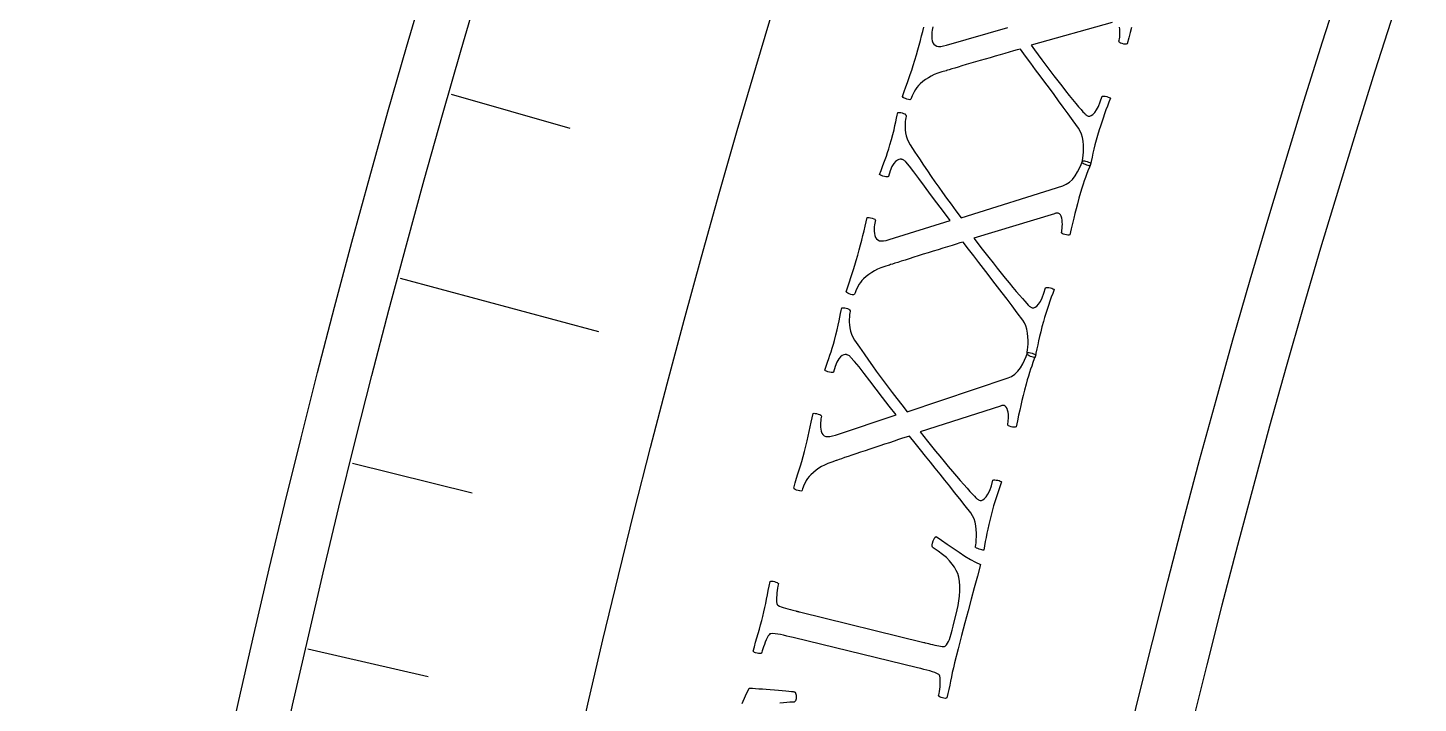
# Model space of a CAD drawing. Header units: millimetres. Extents: x -76 to 76, y -76 to 98.
# Drawn here: x -75.61 to -65.99, y 16.63 to 21.3 of the extents above; entities that cross this region are included whole.
import ezdxf

# ---------------------------------------------------------------- set-up
doc = ezdxf.new("R2010")
doc.units = ezdxf.units.MM
for name, color, linetype in [('CUT_INNER', 6, 'Continuous'), ('CUT_OUTER', 1, 'Continuous'), ('ENGRAVE', 7, 'Continuous'), ('ENGRAVE_FINE', 8, 'Continuous'), ('TEXT', 5, 'Continuous')]:
    doc.layers.add(name, color=color, linetype=linetype)

msp = doc.modelspace()

# ---------------------------------------------------------------- linework, layer by layer
at = {"layer": 'CUT_INNER'}
msp.add_lwpolyline([(-66.1628, 21.4079), (-66.2929, 21.0015), (-66.4205, 20.5943), (-66.5456, 20.1864), (-66.6682, 19.7777), (-66.7883, 19.3683), (-66.9059, 18.9581), (-67.021, 18.5472), (-67.1335, 18.1356), (-67.2435, 17.7234), (-67.351, 17.3104), (-67.456, 16.8968), (-67.5584, 16.4826)], dxfattribs=at)
at = {"layer": 'CUT_OUTER'}
msp.add_lwpolyline([(-75.1774, 11.1515), (-75.1076, 11.6126), (-75.0349, 12.0732), (-74.9594, 12.5334), (-74.8811, 12.9931), (-74.8, 13.4523), (-74.716, 13.911), (-74.6293, 14.3692), (-74.5397, 14.8269), (-74.4473, 15.284), (-74.3521, 15.7405), (-74.2541, 16.1964), (-74.1534, 16.6517), (-74.0498, 17.1064), (-73.9434, 17.5604), (-73.8343, 18.0138), (-73.7224, 18.4665), (-73.6077, 18.9185), (-73.4902, 19.3698), (-73.37, 19.8204), (-73.247, 20.2702), (-73.1212, 20.7192), (-72.9927, 21.1675), (-72.8615, 21.615)], dxfattribs=at)
at = {"layer": 'ENGRAVE'}
msp.add_lwpolyline([(-73.036, 19.5699), (-71.6632, 19.2021)], dxfattribs=at)
for radius in [75.6124, 73.6227, 69.9276]:
    msp.add_circle((0, 0), radius, dxfattribs=at)
at = {"layer": 'ENGRAVE_FINE'}
for points in [[(-72.6833, 20.8416), (-71.8636, 20.6066)], [(-73.3664, 18.2923), (-72.539, 18.086)], [(-73.6745, 17.0091), (-72.8436, 16.8173)]]:
    msp.add_lwpolyline(points, dxfattribs=at)
at = {"layer": 'TEXT'}
for points in [[(-68.1097, 21.3373), (-68.6705, 21.18), (-68.6473, 21.1478), (-68.6227, 21.1143), (-68.5966, 21.0793), (-68.5692, 21.043), (-68.5413, 21.0062), (-68.5135, 20.97), (-68.486, 20.9343), (-68.4588, 20.8991), (-68.4324, 20.8654), (-68.4075, 20.8341), (-68.3841, 20.8052), (-68.3621, 20.7787), (-68.3425, 20.7555), (-68.3262, 20.7362), (-68.313, 20.721), (-68.3031, 20.7099), (-68.3011, 20.708), (-68.2988, 20.7058), (-68.296, 20.7031), (-68.2927, 20.7001), (-68.2891, 20.697), (-68.285, 20.6944), (-68.2805, 20.6922), (-68.2756, 20.6905), (-68.266, 20.6899), (-68.2555, 20.6938), (-68.244, 20.702), (-68.2316, 20.7147), (-68.2188, 20.7329), (-68.206, 20.7578), (-68.1933, 20.7893), (-68.1806, 20.8275), (-68.1748, 20.8287), (-68.1675, 20.8287), (-68.1585, 20.8276), (-68.148, 20.8252), (-68.1379, 20.8224), (-68.1303, 20.8195), (-68.1251, 20.8168), (-68.1225, 20.8141), (-68.1328, 20.7873), (-68.1431, 20.7602), (-68.1533, 20.7328), (-68.1635, 20.7051), (-68.1734, 20.6773), (-68.1828, 20.6496), (-68.1917, 20.6221), (-68.2002, 20.5947), (-68.2112, 20.5576), (-68.221, 20.5232), (-68.2295, 20.4914), (-68.2368, 20.4622), (-68.2434, 20.4342), (-68.2501, 20.4056), (-68.2568, 20.3764), (-68.2635, 20.3467), (-68.2698, 20.3468), (-68.2772, 20.3483), (-68.2857, 20.351), (-68.2954, 20.3551), (-68.3046, 20.3594), (-68.3116, 20.363), (-68.3166, 20.3657), (-68.3194, 20.3678), (-68.318, 20.374), (-68.3162, 20.3848), (-68.3141, 20.3999), (-68.3117, 20.4195), (-68.3097, 20.442), (-68.309, 20.4657), (-68.3095, 20.4906), (-68.3114, 20.5167), (-68.3153, 20.5423), (-68.3219, 20.5659), (-68.3311, 20.5875), (-68.3431, 20.6069), (-68.3799, 20.658), (-68.4151, 20.7067), (-68.4488, 20.7531), (-68.481, 20.7971), (-68.5125, 20.8399), (-68.5441, 20.8826), (-68.5759, 20.9253), (-68.6078, 20.968), (-68.6404, 21.0115), (-68.6741, 21.0571), (-68.7091, 21.1045), (-68.7453, 21.1539), (-68.7683, 21.1478), (-68.7941, 21.1407), (-68.8225, 21.1326), (-68.8536, 21.1235), (-68.8863, 21.1139), (-68.9198, 21.1041), (-68.954, 21.0943), (-68.9889, 21.0844), (-69.0236, 21.0746), (-69.0571, 21.065), (-69.0894, 21.0555), (-69.1206, 21.0462), (-69.1498, 21.0375), (-69.1762, 21.0295), (-69.1999, 21.0224), (-69.2208, 21.0162), (-69.2379, 21.011), (-69.2501, 21.0074), (-69.2574, 21.0052), (-69.2599, 21.0045), (-69.2899, 20.9958), (-69.3169, 20.9867), (-69.3411, 20.9771), (-69.3623, 20.967), (-69.3819, 20.9558), (-69.4012, 20.9431), (-69.4201, 20.9286), (-69.4387, 20.9125), (-69.4504, 20.901), (-69.4613, 20.8881), (-69.4713, 20.8741), (-69.4804, 20.8588), (-69.4883, 20.8436), (-69.4948, 20.8302), (-69.4997, 20.8184), (-69.5033, 20.8083), (-69.5059, 20.8052), (-69.5112, 20.804), (-69.5193, 20.8047), (-69.5302, 20.8074), (-69.5412, 20.8112), (-69.5499, 20.8155), (-69.5563, 20.8202), (-69.5603, 20.8254), (-69.5485, 20.8608), (-69.5373, 20.8936), (-69.5269, 20.9235), (-69.5171, 20.9507), (-69.5074, 20.978), (-69.4973, 21.0081), (-69.4867, 21.0409), (-69.4757, 21.0766), (-69.4757, 21.0766), (-69.4648, 21.113), (-69.4548, 21.148), (-69.4456, 21.1815), (-69.4373, 21.2136), (-69.4294, 21.2448), (-69.4213, 21.2757), (-69.4133, 21.3064)], [(-69.3517, 21.3069), (-69.3538, 21.2967), (-69.3558, 21.2845), (-69.3577, 21.2703), (-69.359, 21.2552), (-69.3591, 21.2403), (-69.358, 21.2257), (-69.3558, 21.2112), (-69.3517, 21.1981), (-69.3449, 21.1876), (-69.3356, 21.1797), (-69.3237, 21.1744), (-69.3112, 21.1723), (-69.2959, 21.1727), (-69.2779, 21.1756), (-69.2572, 21.1811), (-68.8325, 21.3038)], [(-67.977, 21.3037), (-67.9862, 21.2684), (-67.996, 21.2304), (-68.0066, 21.1898), (-68.0127, 21.1878), (-68.0206, 21.1875), (-68.0302, 21.1889), (-68.0416, 21.1918), (-68.052, 21.1956), (-68.0592, 21.1995), (-68.063, 21.2035), (-68.0634, 21.2075), (-68.0616, 21.2146), (-68.06, 21.2239), (-68.0585, 21.2352), (-68.0572, 21.2488), (-68.0565, 21.2633), (-68.0568, 21.2777), (-68.0581, 21.2921), (-68.0604, 21.3063)], [(-70.6699, 16.6299), (-70.6473, 16.6838), (-70.6226, 16.7375), (-70.6199, 16.7373), (-70.6116, 16.7368), (-70.5978, 16.7359), (-70.5785, 16.7348), (-70.5555, 16.7332), (-70.5307, 16.7314), (-70.504, 16.7293), (-70.4755, 16.7269), (-70.4467, 16.7244), (-70.4193, 16.7221), (-70.3932, 16.72), (-70.3684, 16.718), (-70.3467, 16.7163), (-70.3301, 16.7147), (-70.3185, 16.7134), (-70.3118, 16.7123), (-70.3077, 16.7113), (-70.3041, 16.7082), (-70.3009, 16.7031), (-70.2983, 16.6959), (-70.2964, 16.6876), (-70.2956, 16.6793), (-70.296, 16.6709), (-70.2974, 16.6626), (-70.2995, 16.6557), (-70.3022, 16.6494), (-70.3055, 16.6439), (-70.3095, 16.639), (-70.3231, 16.6393), (-70.3402, 16.6388), (-70.3606, 16.6377), (-70.3846, 16.6358), (-70.4108, 16.6321)]]:
    msp.add_lwpolyline(points, dxfattribs=at)
for points in [[(-69.8704, 19.7287), (-69.8603, 19.7653), (-69.8509, 19.8004), (-69.8424, 19.8341), (-69.8347, 19.8663), (-69.8273, 19.8977), (-69.8199, 19.9288), (-69.8125, 19.9596), (-69.8049, 19.99), (-69.7993, 19.9904), (-69.7918, 19.9896), (-69.7823, 19.9878), (-69.771, 19.9848), (-69.7605, 19.9812), (-69.7532, 19.9775), (-69.7494, 19.9736), (-69.7489, 19.9695), (-69.7509, 19.9613), (-69.7528, 19.951), (-69.7546, 19.9388), (-69.7562, 19.9246), (-69.7572, 19.9095), (-69.757, 19.8946), (-69.7557, 19.8799), (-69.7532, 19.8655), (-69.7488, 19.8525), (-69.7418, 19.8422), (-69.7324, 19.8344), (-69.7204, 19.8293), (-69.7078, 19.8274), (-69.6925, 19.8281), (-69.6746, 19.8314), (-69.654, 19.8373), (-69.2317, 19.9682), (-69.2782, 20.0301), (-69.3231, 20.0904), (-69.3665, 20.1493), (-69.4083, 20.2067), (-69.4472, 20.2596), (-69.4819, 20.3053), (-69.5124, 20.3436), (-69.5386, 20.3745), (-69.5429, 20.3788), (-69.5474, 20.3824), (-69.5521, 20.3854), (-69.5569, 20.3877), (-69.5614, 20.3895), (-69.5648, 20.3909), (-69.5673, 20.3918), (-69.5689, 20.3923), (-69.5767, 20.3929), (-69.586, 20.3906), (-69.5966, 20.3853), (-69.6087, 20.3771), (-69.6215, 20.3633), (-69.6341, 20.3414), (-69.6467, 20.3112), (-69.6591, 20.273), (-69.6622, 20.2709), (-69.6679, 20.2702), (-69.6761, 20.271), (-69.6867, 20.2731), (-69.6977, 20.2761), (-69.7068, 20.2793), (-69.714, 20.2826), (-69.7195, 20.286), (-69.709, 20.3146), (-69.6991, 20.3416), (-69.6899, 20.3668), (-69.6812, 20.3905), (-69.6729, 20.4139), (-69.6646, 20.4386), (-69.6564, 20.4646), (-69.6482, 20.4919), (-69.6373, 20.5297), (-69.6279, 20.5645), (-69.6198, 20.5964), (-69.6132, 20.6253), (-69.6075, 20.6516), (-69.6022, 20.6754), (-69.5974, 20.6969), (-69.5929, 20.716), (-69.5875, 20.7164), (-69.5807, 20.716), (-69.5725, 20.7147), (-69.5629, 20.7126), (-69.5534, 20.7096), (-69.5456, 20.7055), (-69.5395, 20.7004), (-69.5351, 20.6942), (-69.5364, 20.6885), (-69.538, 20.6797), (-69.5399, 20.6677), (-69.5419, 20.6525), (-69.5435, 20.6351), (-69.5437, 20.6165), (-69.5427, 20.5967), (-69.5403, 20.5757), (-69.5361, 20.5542), (-69.5294, 20.5329), (-69.5203, 20.5119), (-69.5088, 20.4912), (-69.4753, 20.4412), (-69.4441, 20.3946), (-69.4153, 20.3514), (-69.3887, 20.3116), (-69.3632, 20.2736), (-69.3372, 20.2359), (-69.3109, 20.1986), (-69.2842, 20.1616), (-69.2559, 20.1232), (-69.225, 20.0815), (-69.1914, 20.0365), (-69.1551, 19.9884), (-68.453, 20.2087), (-68.4284, 20.219), (-68.4057, 20.2339), (-68.3849, 20.2535), (-68.3661, 20.2779), (-68.3495, 20.3043), (-68.3356, 20.3301), (-68.3243, 20.3553), (-68.3157, 20.3799), (-68.31, 20.381), (-68.3027, 20.3807), (-68.294, 20.379), (-68.2837, 20.3759), (-68.2738, 20.3723), (-68.2662, 20.3693), (-68.261, 20.3668), (-68.2581, 20.3649), (-68.2685, 20.3372), (-68.2782, 20.3114), (-68.2872, 20.2876), (-68.2954, 20.2658), (-68.3034, 20.2437), (-68.3116, 20.2193), (-68.3202, 20.1925), (-68.329, 20.1633), (-68.3407, 20.123), (-68.3512, 20.0852), (-68.3605, 20.05), (-68.3686, 20.0174), (-68.3764, 19.9846), (-68.3849, 19.9492), (-68.394, 19.911), (-68.4038, 19.8702), (-68.4099, 19.8681), (-68.4178, 19.8677), (-68.4274, 19.8688), (-68.4388, 19.8716), (-68.4494, 19.8752), (-68.4566, 19.8789), (-68.4604, 19.8828), (-68.4609, 19.8868), (-68.4593, 19.894), (-68.4578, 19.9032), (-68.4566, 19.9147), (-68.4555, 19.9282), (-68.4551, 19.9427), (-68.4557, 19.9572), (-68.4572, 19.9715), (-68.4598, 19.9856), (-68.4636, 19.9983), (-68.469, 20.0082), (-68.4759, 20.0151), (-68.4843, 20.0193), (-68.4866, 20.0197), (-68.4894, 20.0199), (-68.4927, 20.0198), (-68.4964, 20.0195), (-68.5003, 20.0189), (-68.5038, 20.0181), (-68.5069, 20.017), (-68.5097, 20.0157), (-69.0674, 19.8476), (-69.0436, 19.8159), (-69.0183, 19.7828), (-68.9916, 19.7483), (-68.9635, 19.7125), (-68.9348, 19.6763), (-68.9064, 19.6407), (-68.8782, 19.6055), (-68.8503, 19.5708), (-68.8232, 19.5376), (-68.7977, 19.5068), (-68.7738, 19.4784), (-68.7513, 19.4523), (-68.7313, 19.4295), (-68.7145, 19.4106), (-68.7011, 19.3956), (-68.6909, 19.3846), (-68.689, 19.3828), (-68.6865, 19.3806), (-68.6837, 19.378), (-68.6804, 19.3751), (-68.6767, 19.3721), (-68.6726, 19.3695), (-68.668, 19.3674), (-68.6631, 19.3658), (-68.6535, 19.3654), (-68.643, 19.3695), (-68.6317, 19.378), (-68.6196, 19.3909), (-68.6071, 19.4093), (-68.5948, 19.4344), (-68.5827, 19.4662), (-68.5708, 19.5046), (-68.565, 19.5059), (-68.5577, 19.5061), (-68.5487, 19.5051), (-68.5381, 19.503), (-68.5279, 19.5003), (-68.5203, 19.4976), (-68.5151, 19.495), (-68.5124, 19.4924), (-68.5222, 19.4654), (-68.532, 19.4381), (-68.5416, 19.4105), (-68.5513, 19.3826), (-68.5606, 19.3546), (-68.5695, 19.3268), (-68.5779, 19.2991), (-68.5859, 19.2715), (-68.5961, 19.2342), (-68.6052, 19.1996), (-68.6131, 19.1676), (-68.6198, 19.1383), (-68.626, 19.1102), (-68.6321, 19.0814), (-68.6382, 19.0521), (-68.6444, 19.0223), (-68.6507, 19.0223), (-68.6581, 19.0236), (-68.6667, 19.0262), (-68.6764, 19.0301), (-68.6857, 19.0342), (-68.6928, 19.0376), (-68.6978, 19.0403), (-68.7006, 19.0423), (-68.6993, 19.0486), (-68.6978, 19.0593), (-68.696, 19.0745), (-68.6939, 19.0942), (-68.6924, 19.1167), (-68.6921, 19.1404), (-68.6932, 19.1652), (-68.6955, 19.1913), (-68.6999, 19.2169), (-68.7069, 19.2404), (-68.7166, 19.2617), (-68.7289, 19.2809), (-68.7667, 19.3313), (-68.8029, 19.3793), (-68.8375, 19.425), (-68.8705, 19.4684), (-68.9028, 19.5106), (-68.9352, 19.5527), (-68.9678, 19.5948), (-69.0006, 19.6368), (-69.034, 19.6797), (-69.0686, 19.7246), (-69.1045, 19.7714), (-69.1416, 19.8201), (-69.1646, 19.8135), (-69.1902, 19.8059), (-69.2184, 19.7973), (-69.2493, 19.7876), (-69.2819, 19.7773), (-69.3152, 19.7669), (-69.3492, 19.7564), (-69.3839, 19.7459), (-69.4184, 19.7354), (-69.4517, 19.7251), (-69.4838, 19.715), (-69.5148, 19.7051), (-69.5438, 19.6958), (-69.5701, 19.6873), (-69.5936, 19.6798), (-69.6144, 19.6731), (-69.6314, 19.6677), (-69.6436, 19.6638), (-69.6508, 19.6614), (-69.6533, 19.6607), (-69.6831, 19.6514), (-69.7099, 19.6418), (-69.7339, 19.6317), (-69.7549, 19.6212), (-69.7743, 19.6097), (-69.7933, 19.5965), (-69.812, 19.5817), (-69.8302, 19.5653), (-69.8417, 19.5535), (-69.8524, 19.5405), (-69.8621, 19.5262), (-69.8709, 19.5107), (-69.8785, 19.4955), (-69.8847, 19.4819), (-69.8895, 19.47), (-69.8928, 19.4598), (-69.8953, 19.4566), (-69.9007, 19.4553), (-69.9088, 19.4559), (-69.9197, 19.4584), (-69.9308, 19.462), (-69.9396, 19.4662), (-69.946, 19.4708), (-69.9501, 19.4758), (-69.939, 19.5115), (-69.9285, 19.5444), (-69.9186, 19.5746), (-69.9094, 19.602), (-69.9002, 19.6294), (-69.8907, 19.6597), (-69.8807, 19.6928), (-69.8704, 19.7287)], [(-70.239, 18.3733), (-70.2296, 18.4101), (-70.2209, 18.4454), (-70.213, 18.4793), (-70.2059, 18.5116), (-70.1992, 18.5431), (-70.1924, 18.5744), (-70.1855, 18.6053), (-70.1786, 18.6359), (-70.1729, 18.6363), (-70.1654, 18.6357), (-70.156, 18.6341), (-70.1446, 18.6313), (-70.1339, 18.6279), (-70.1267, 18.6243), (-70.1227, 18.6205), (-70.1221, 18.6164), (-70.124, 18.6082), (-70.1257, 18.5979), (-70.1272, 18.5856), (-70.1286, 18.5714), (-70.1293, 18.5563), (-70.1288, 18.5414), (-70.1272, 18.5268), (-70.1244, 18.5124), (-70.1198, 18.4995), (-70.1127, 18.4893), (-70.103, 18.4817), (-70.0909, 18.4769), (-70.0783, 18.4752), (-70.0631, 18.4762), (-70.0452, 18.4798), (-70.0247, 18.4861), (-69.6051, 18.6252), (-69.6527, 18.6861), (-69.6988, 18.7456), (-69.7433, 18.8036), (-69.7862, 18.8602), (-69.8262, 18.9124), (-69.8617, 18.9573), (-69.8929, 18.995), (-69.9198, 19.0254), (-69.9241, 19.0296), (-69.9287, 19.0332), (-69.9334, 19.036), (-69.9383, 19.0383), (-69.9428, 19.04), (-69.9463, 19.0413), (-69.9488, 19.0422), (-69.9503, 19.0427), (-69.9582, 19.0431), (-69.9674, 19.0406), (-69.978, 19.0351), (-69.9899, 19.0267), (-70.0024, 19.0127), (-70.0146, 18.9905), (-70.0266, 18.9601), (-70.0382, 18.9216), (-70.0414, 18.9194), (-70.047, 18.9187), (-70.0552, 18.9193), (-70.0658, 18.9212), (-70.0769, 18.924), (-70.086, 18.927), (-70.0934, 18.9301), (-70.0989, 18.9335), (-70.0889, 18.9623), (-70.0796, 18.9894), (-70.0708, 19.0148), (-70.0627, 19.0386), (-70.0548, 19.0622), (-70.047, 19.0871), (-70.0392, 19.1133), (-70.0315, 19.1407), (-70.0214, 19.1787), (-70.0127, 19.2137), (-70.0052, 19.2457), (-69.9992, 19.2748), (-69.994, 19.3011), (-69.9892, 19.3251), (-69.9847, 19.3466), (-69.9807, 19.3658), (-69.9753, 19.3663), (-69.9685, 19.366), (-69.9602, 19.3649), (-69.9506, 19.363), (-69.941, 19.3602), (-69.9331, 19.3563), (-69.9269, 19.3513), (-69.9224, 19.3452), (-69.9236, 19.3395), (-69.9251, 19.3306), (-69.9267, 19.3185), (-69.9285, 19.3033), (-69.9297, 19.2859), (-69.9296, 19.2673), (-69.9281, 19.2475), (-69.9254, 19.2266), (-69.9207, 19.2051), (-69.9136, 19.184), (-69.9041, 19.1632), (-69.8922, 19.1427), (-69.8577, 19.0934), (-69.8257, 19.0474), (-69.796, 19.0048), (-69.7687, 18.9654), (-69.7424, 18.9279), (-69.7157, 18.8908), (-69.6887, 18.854), (-69.6612, 18.8175), (-69.6322, 18.7796), (-69.6005, 18.7385), (-69.5661, 18.6942), (-69.5289, 18.6468), (-68.8312, 18.8807), (-68.8067, 18.8914), (-68.7843, 18.9068), (-68.7639, 18.9268), (-68.7455, 18.9515), (-68.7295, 18.9782), (-68.7161, 19.0043), (-68.7053, 19.0297), (-68.6972, 19.0545), (-68.6915, 19.0557), (-68.6842, 19.0556), (-68.6754, 19.054), (-68.6651, 19.0511), (-68.6551, 19.0477), (-68.6475, 19.0448), (-68.6422, 19.0425), (-68.6393, 19.0406), (-68.6492, 19.0127), (-68.6584, 18.9867), (-68.6669, 18.9627), (-68.6746, 18.9408), (-68.6822, 18.9186), (-68.69, 18.894), (-68.698, 18.867), (-68.7063, 18.8377), (-68.7172, 18.7971), (-68.7269, 18.7592), (-68.7356, 18.7238), (-68.743, 18.691), (-68.7503, 18.6581), (-68.758, 18.6225), (-68.7664, 18.5842), (-68.7754, 18.5432), (-68.7815, 18.541), (-68.7893, 18.5404), (-68.799, 18.5413), (-68.8104, 18.5439), (-68.821, 18.5473), (-68.8283, 18.5509), (-68.8322, 18.5547), (-68.8328, 18.5587), (-68.8313, 18.5659), (-68.83, 18.5752), (-68.829, 18.5866), (-68.8282, 18.6002), (-68.8281, 18.6147), (-68.8289, 18.6291), (-68.8308, 18.6434), (-68.8336, 18.6575), (-68.8377, 18.6701), (-68.8433, 18.6799), (-68.8503, 18.6867), (-68.8588, 18.6907), (-68.8611, 18.6911), (-68.8639, 18.6912), (-68.8671, 18.6911), (-68.8709, 18.6907), (-68.8747, 18.69), (-68.8782, 18.6891), (-68.8813, 18.6879), (-68.8841, 18.6866), (-69.4384, 18.5077), (-69.414, 18.4765), (-69.3881, 18.4439), (-69.3607, 18.41), (-69.3319, 18.3747), (-69.3025, 18.3391), (-69.2734, 18.304), (-69.2446, 18.2693), (-69.216, 18.2352), (-69.1883, 18.2026), (-69.1622, 18.1723), (-69.1377, 18.1443), (-69.1148, 18.1187), (-69.0943, 18.0962), (-69.0772, 18.0776), (-69.0634, 18.0629), (-69.0531, 18.0521), (-69.0511, 18.0504), (-69.0486, 18.0482), (-69.0457, 18.0457), (-69.0424, 18.0428), (-69.0386, 18.0399), (-69.0344, 18.0374), (-69.0299, 18.0354), (-69.0249, 18.0338), (-69.0153, 18.0337), (-69.0049, 18.0379), (-68.9938, 18.0466), (-68.9819, 18.0598), (-68.9698, 18.0785), (-68.958, 18.1038), (-68.9465, 18.1358), (-68.9353, 18.1744), (-68.9295, 18.1758), (-68.9222, 18.1761), (-68.9132, 18.1753), (-68.9026, 18.1734), (-68.8924, 18.1709), (-68.8846, 18.1684), (-68.8794, 18.1659), (-68.8767, 18.1633), (-68.8859, 18.1361), (-68.8952, 18.1086), (-68.9043, 18.0809), (-68.9134, 18.0528), (-68.9222, 18.0246), (-68.9306, 17.9966), (-68.9384, 17.9688), (-68.9459, 17.9411), (-68.9554, 17.9036), (-68.9638, 17.8688), (-68.9711, 17.8367), (-68.9772, 17.8073), (-68.9828, 17.779), (-68.9884, 17.7501), (-68.994, 17.7207), (-68.9995, 17.6908), (-69.0058, 17.6907), (-69.0133, 17.6919), (-69.0219, 17.6943), (-69.0317, 17.6979), (-69.041, 17.7019), (-69.0482, 17.7052), (-69.0533, 17.7078), (-69.0561, 17.7097), (-69.055, 17.716), (-69.0537, 17.7268), (-69.0521, 17.742), (-69.0504, 17.7617), (-69.0493, 17.7842), (-69.0495, 17.8079), (-69.0511, 17.8328), (-69.0539, 17.8588), (-69.0588, 17.8843), (-69.0663, 17.9076), (-69.0764, 17.9288), (-69.0891, 17.9477), (-69.1278, 17.9973), (-69.1649, 18.0447), (-69.2004, 18.0897), (-69.2342, 18.1324), (-69.2673, 18.174), (-69.3006, 18.2155), (-69.334, 18.2569), (-69.3675, 18.2983), (-69.4018, 18.3406), (-69.4373, 18.3847), (-69.4741, 18.4308), (-69.5121, 18.4788), (-69.5349, 18.4718), (-69.5604, 18.4637), (-69.5885, 18.4545), (-69.6192, 18.4442), (-69.6515, 18.4333), (-69.6846, 18.4223), (-69.7184, 18.4112), (-69.7529, 18.3999), (-69.7872, 18.3888), (-69.8203, 18.3778), (-69.8522, 18.3671), (-69.883, 18.3566), (-69.9118, 18.3467), (-69.9379, 18.3378), (-69.9613, 18.3298), (-69.982, 18.3227), (-69.9989, 18.3169), (-70.0109, 18.3128), (-70.0182, 18.3103), (-70.0206, 18.3095), (-70.0502, 18.2997), (-70.0769, 18.2895), (-70.1006, 18.279), (-70.1215, 18.2681), (-70.1406, 18.2562), (-70.1594, 18.2427), (-70.1777, 18.2275), (-70.1957, 18.2107), (-70.2069, 18.1987), (-70.2173, 18.1855), (-70.2267, 18.171), (-70.2352, 18.1554), (-70.2426, 18.14), (-70.2485, 18.1263), (-70.253, 18.1143), (-70.2562, 18.1041), (-70.2587, 18.1008), (-70.264, 18.0994), (-70.2721, 18.0999), (-70.283, 18.1021), (-70.2942, 18.1056), (-70.3031, 18.1095), (-70.3096, 18.114), (-70.3138, 18.1189), (-70.3034, 18.1549), (-70.2935, 18.188), (-70.2842, 18.2183), (-70.2755, 18.2459), (-70.2669, 18.2735), (-70.2579, 18.3039), (-70.2486, 18.3372), (-70.239, 18.3733)], [(-69.4139, 17.0526), (-69.4116, 17.052), (-69.4088, 17.0513), (-69.4054, 17.0505), (-69.4016, 17.0496), (-69.3916, 17.0471), (-69.3801, 17.0443), (-69.3673, 17.0411), (-69.353, 17.0376), (-69.3384, 17.0342), (-69.3243, 17.0311), (-69.3108, 17.0285), (-69.2978, 17.0263), (-69.2864, 17.0248), (-69.2775, 17.0245), (-69.271, 17.0254), (-69.2669, 17.0274), (-69.2577, 17.0366), (-69.2497, 17.0474), (-69.2428, 17.0597), (-69.237, 17.0734), (-69.2314, 17.0901), (-69.2252, 17.1111), (-69.2183, 17.1364), (-69.2108, 17.1661), (-69.1827, 17.279), (-69.1761, 17.3087), (-69.1709, 17.3402), (-69.167, 17.3735), (-69.1644, 17.4086), (-69.1639, 17.4432), (-69.1661, 17.4748), (-69.1711, 17.5034), (-69.1789, 17.5291), (-69.189, 17.551), (-69.2018, 17.5729), (-69.2174, 17.5948), (-69.2356, 17.6167), (-69.2574, 17.6388), (-69.2836, 17.661), (-69.3141, 17.6833), (-69.3489, 17.7058), (-69.3535, 17.7106), (-69.3558, 17.7175), (-69.356, 17.7265), (-69.3539, 17.7378), (-69.3488, 17.7546), (-69.3429, 17.7679), (-69.3363, 17.7777), (-69.3289, 17.784), (-69.2909, 17.7586), (-69.2517, 17.7322), (-69.2114, 17.7048), (-69.1699, 17.6765), (-69.1292, 17.6497), (-69.0911, 17.6266), (-69.0555, 17.6074), (-69.0226, 17.592), (-69.0434, 17.5113), (-69.0646, 17.4309), (-69.0861, 17.3509), (-69.1079, 17.2713), (-69.1303, 17.1892), (-69.1534, 17.1018), (-69.177, 17.0091), (-69.2013, 16.9111), (-69.2094, 16.8771), (-69.2167, 16.8447), (-69.2231, 16.8141), (-69.2287, 16.7851), (-69.2341, 16.7568), (-69.2401, 16.728), (-69.2465, 16.6989), (-69.2534, 16.6693), (-69.2592, 16.6669), (-69.2662, 16.6661), (-69.2745, 16.6668), (-69.2841, 16.6691), (-69.2934, 16.6722), (-69.3011, 16.6756), (-69.307, 16.6793), (-69.3113, 16.6832), (-69.3097, 16.6907), (-69.3078, 16.7009), (-69.3058, 16.7137), (-69.3035, 16.7292), (-69.3014, 16.7459), (-69.3001, 16.7624), (-69.2995, 16.7787), (-69.2997, 16.7947), (-69.3007, 16.8089), (-69.3029, 16.8197), (-69.3062, 16.8271), (-69.3105, 16.8311), (-69.3229, 16.838), (-69.3374, 16.8444), (-69.3538, 16.8504), (-69.3723, 16.8559), (-69.3922, 16.8612), (-69.4129, 16.8666), (-69.4344, 16.872), (-69.4567, 16.8775), (-70.318, 17.0868), (-70.3404, 17.0921), (-70.3622, 17.0972), (-70.3834, 17.102), (-70.404, 17.1065), (-70.4234, 17.1102), (-70.4411, 17.1125), (-70.4571, 17.1134), (-70.4713, 17.1129), (-70.4778, 17.1115), (-70.4844, 17.1064), (-70.4911, 17.0976), (-70.4978, 17.085), (-70.5044, 17.0704), (-70.5108, 17.0552), (-70.5168, 17.0396), (-70.5225, 17.0235), (-70.5276, 17.0084), (-70.5317, 16.9958), (-70.5347, 16.9857), (-70.5367, 16.9782), (-70.5423, 16.9766), (-70.5493, 16.9759), (-70.5577, 16.9764), (-70.5674, 16.9778), (-70.577, 16.9802), (-70.5847, 16.9834), (-70.5905, 16.9873), (-70.5946, 16.9921), (-70.5859, 17.0231), (-70.5772, 17.0539), (-70.5684, 17.0843), (-70.5596, 17.1144), (-70.5509, 17.1443), (-70.5426, 17.174), (-70.5348, 17.2036), (-70.5274, 17.233), (-70.5202, 17.2632), (-70.5135, 17.2931), (-70.5073, 17.3227), (-70.5015, 17.352), (-70.4958, 17.3814), (-70.4899, 17.4115), (-70.4836, 17.4422), (-70.477, 17.4735), (-70.4712, 17.4759), (-70.4641, 17.4767), (-70.4558, 17.476), (-70.4463, 17.4737), (-70.4369, 17.4704), (-70.4293, 17.467), (-70.4234, 17.4632), (-70.4192, 17.4592), (-70.4209, 17.4516), (-70.4228, 17.4412), (-70.425, 17.4282), (-70.4275, 17.4124), (-70.4298, 17.3956), (-70.4316, 17.3791), (-70.4329, 17.3631), (-70.4337, 17.3475), (-70.4334, 17.3335), (-70.4316, 17.3226), (-70.4282, 17.3145), (-70.4233, 17.3094), (-70.4129, 17.3039), (-70.4008, 17.2986), (-70.387, 17.2937), (-70.3715, 17.2889), (-70.3547, 17.2843), (-70.3371, 17.2797), (-70.3187, 17.2749), (-70.2995, 17.2702), (-70.2964, 17.2694), (-70.2933, 17.2686), (-70.2902, 17.2679), (-70.2871, 17.2671), (-70.284, 17.2663), (-70.2809, 17.2656), (-70.2778, 17.2648), (-70.2747, 17.2641)]]:
    msp.add_lwpolyline(points, close=True, dxfattribs=at)

doc.saveas('drawing.dxf')
